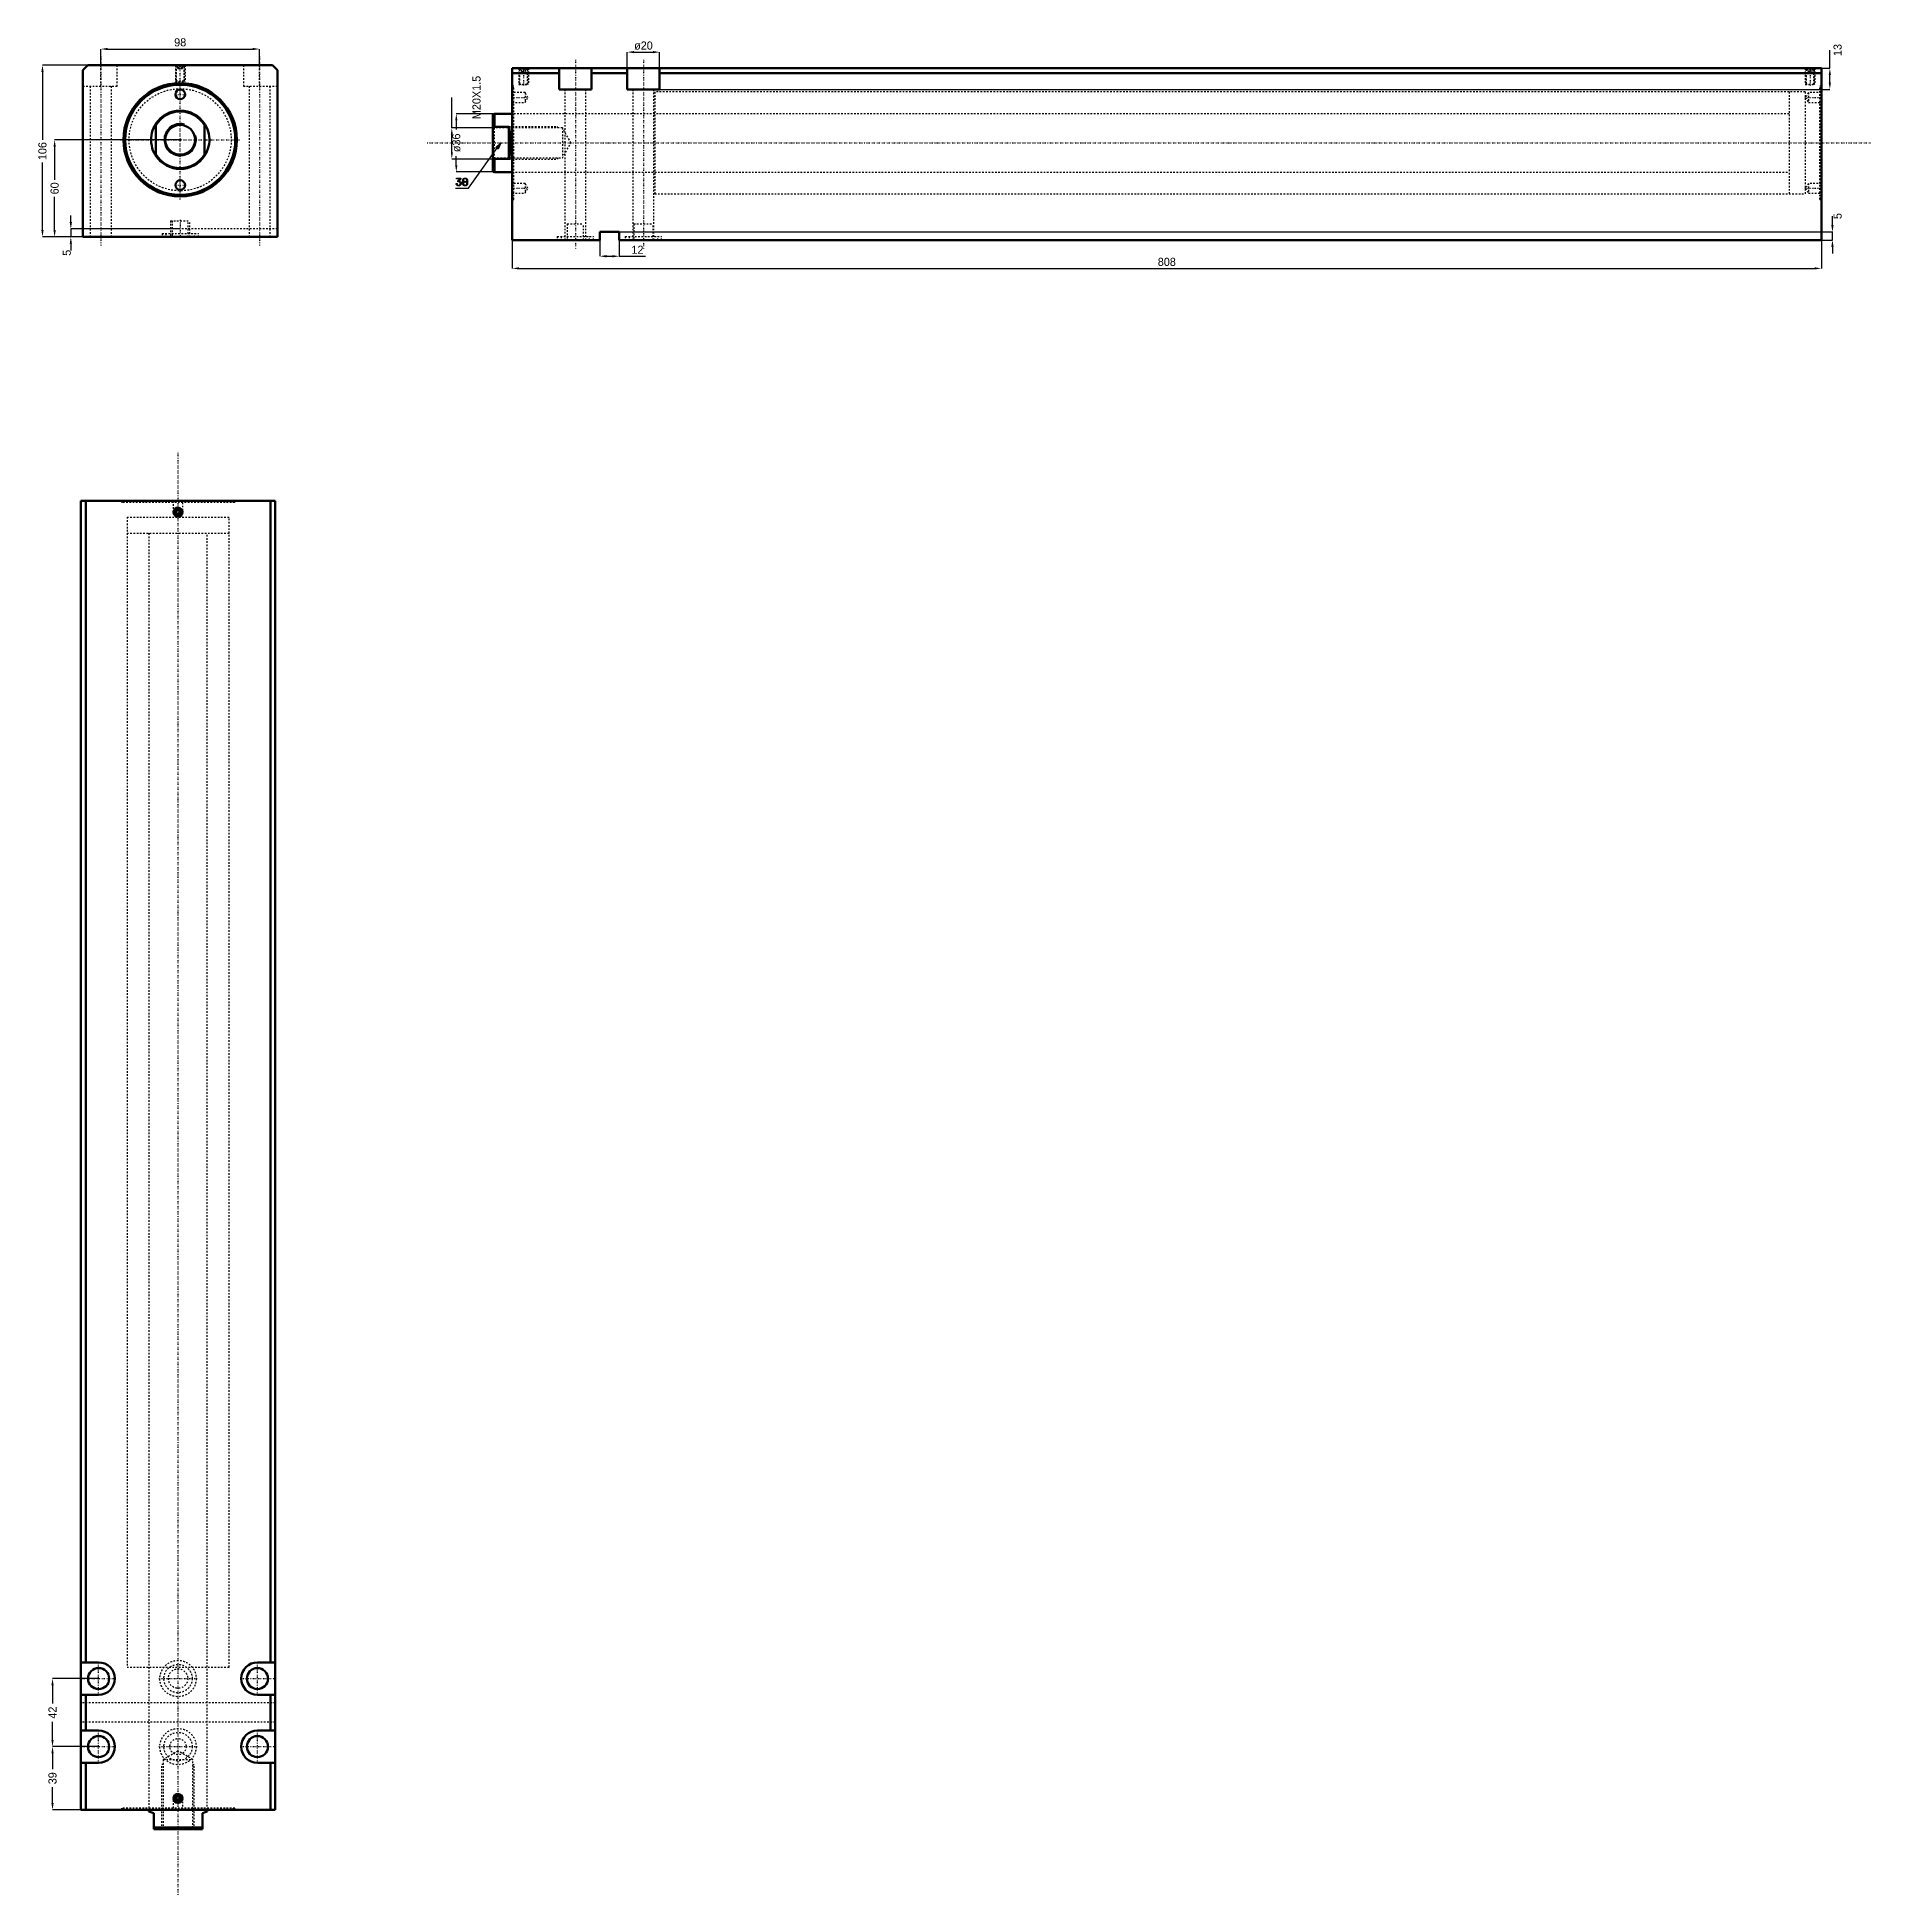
# Model space of a CAD drawing. Header units: millimetres. Extents: x -88 to 1043, y -1083 to 63.
import ezdxf

# ---------------------------------------------------------------- set-up
doc = ezdxf.new("R2010")
doc.units = ezdxf.units.MM
doc.linetypes.add('Center', pattern=[1.5, 0.45, -0.5, 0.05, -0.5])
doc.linetypes.add('Dashed', pattern=[2, 1, -1])
for name, color, linetype, lineweight in [('2d ConnectionPoints', 7, 'Continuous', 50), ('AM_0', 7, 'Continuous', 50), ('AM_5', 3, 'Continuous', 25), ('AM_7', 7, 'Center', 25), ('AM_9', 6, 'Dashed', 25)]:
    doc.layers.add(name, color=color, linetype=linetype, lineweight=lineweight)
doc.dimstyles.new('ISO-25', dxfattribs={"dimtxt": 2.5, "dimasz": 2.5, "dimexe": 1.25, "dimexo": 0.625, "dimtad": 1, "dimtxsty": 'Standard', "dimcen": 2.5, "dimadec": 0, "dimazin": 0, "dimtfac": 1, "dimtmove": 0, "dimatfit": 3, "dimfxl": 0, "dimarcsym": 0})

# ---------------------------------------------------------------- blocks, each defined once
blk = doc.blocks.new('1_JECX_MF_INLA_63_700_0_rod__0_in_JECX_MF_160_INLA_63_700_0__0')
at = {"layer": 'AM_0'}
for p, q in [((-15, -9.9), (-15, 9.9)), ((15, 9.9), (15, -9.9))]:
    blk.add_line(p, q, dxfattribs=at)
for points in [[(-15, 9.9), (-15.8, 8.6), (-16.5, 7.2), (-17.1, 5.7), (-17.5, 4.2), (-17.8, 2.7), (-18, 1.1), (-18, -0.5), (-17.9, -2), (-17.6, -3.6), (-17.3, -5.1), (-16.8, -6.6), (-16.1, -8), (-15.4, -9.4), (-15, -9.9)], [(15, -9.9), (15.8, -8.6), (16.5, -7.2), (17.1, -5.7), (17.5, -4.2), (17.8, -2.7), (18, -1.1), (18, 0.5), (17.9, 2), (17.6, 3.6), (17.3, 5.1), (16.8, 6.6), (16.1, 8), (15.4, 9.4), (15, 9.9)]]:
    blk.add_lwpolyline(points, dxfattribs=at)
blk.add_circle((0, 0), 9.19, dxfattribs=at)
for radius, start, end in [(18, 33.5573, 146.4427), (17.5, 31.0027, 148.9973), (17.5, 211.0027, 328.9973), (18, 213.5573, 326.4427)]:
    blk.add_arc((0, 0), radius, start, end, dxfattribs=at)
at = {"layer": 'AM_5'}
blk.add_arc((0, 0), 10, 75, 15, dxfattribs=at)
blk = doc.blocks.new('2_JECX_MF_EXLA_63_700_0_body__0_in_JECX_MF_160_INLA_63_700_0__0')
at = {"layer": 'AM_0'}
for p, q in [((-57, 46), (-60, 43)), ((57, 46), (-57, 46)), ((60, 43), (57, 46)), ((-60, 43), (-60, -60)), ((60, -60), (60, 43)), ((-60, -60), (60, -60))]:
    blk.add_line(p, q, dxfattribs=at)
for centre, radius in [((0, 0), 35), ((0, 0), 34), ((0, 28), 3), ((0, -28), 3)]:
    blk.add_circle(centre, radius, dxfattribs=at)
at = {"layer": 'AM_5', "linetype": 'Dashed'}
for p, q in [((-3, 46), (-3, 36)), ((3, 46), (3, 36))]:
    blk.add_line(p, q, dxfattribs=at)
at = {"layer": 'AM_7'}
for p, q in [((-49, 51.3), (-49, -65.3)), ((0, -36.8), (0, 46.5)), ((49, 51.3), (49, -65.3)), ((-3.1, 28), (3.1, 28)), ((-36.8, 0), (36.8, 0)), ((-3.1, -28), (3.1, -28)), ((0, -49.5), (0, -60.5))]:
    blk.add_line(p, q, dxfattribs=at)
at = {"layer": 'AM_9'}
for p, q in [((-49, 33), (-49, 46)), ((-39, 33), (-39, 46)), ((-3, 46), (-2.7, 45.7)), ((-1.9, 46), (-2.4, 45.5)), ((-1.4, 44), (-1.4, 46)), ((-0.7, 44), (-0.7, 46)), ((0.7, 44), (0.7, 46)), ((1.4, 44), (1.4, 46)), ((2.4, 45.5), (1.9, 46)), ((2.7, 45.7), (3, 46)), ((39, 46), (39, 33)), ((49, 33), (49, 46)), ((-2.7, 36.3), (-3, 36)), ((-3, 36), (3, 36)), ((-2.7, 45.7), (-2.7, 36.3)), ((-2.7, 45.7), (2.7, 45.7)), ((-2.7, 36.3), (2.7, 36.3)), ((-2.4, 45.5), (2.4, 45.5)), ((-2.4, 45.5), (-2.4, 36)), ((-1.4, 44), (1.4, 44)), ((2.4, 36), (2.4, 45.5)), ((2.7, 36.3), (2.7, 45.7)), ((3, 36), (2.7, 36.3)), ((-60, 33), (-39, 33)), ((-55.5, 33), (-55.5, -60)), ((-42.5, -60), (-42.5, 33)), ((39, 33), (60, 33)), ((42.5, 33), (42.5, -60)), ((55.5, -60), (55.5, 33)), ((60, -55), (-60, -55)), ((-6, -50), (6, -50)), ((-6, -50), (-6, -60)), ((-5, -50), (-5, -60)), ((5, -60), (5, -50)), ((6, -60), (6, -50)), ((-11.2, -57.9), (11.2, -57.9)), ((-11.2, -57.9), (-11.2, -60)), ((-8.8, -57.9), (-8.8, -60)), ((8.8, -60), (8.8, -57.9)), ((11.2, -60), (11.2, -57.9))]:
    blk.add_line(p, q, dxfattribs=at)
blk.add_circle((0, 0), 31.5, dxfattribs=at)
blk = doc.blocks.new('*D3')
at = {"layer": 'AM_5', "color": 0, "lineweight": -2}
for p, q in [((-49, 46), (-49, 56)), ((-44.8, 56), (44.8, 56)), ((49, 46), (49, 56))]:
    blk.add_line(p, q, dxfattribs=at)
at = {"layer": 'AM_5', "color": 0}
for points in [[(-44.8, 56.7), (-44.8, 55.3), (-49, 56)], [(44.8, 55.3), (44.8, 56.7), (49, 56)]]:
    blk.add_solid(points, dxfattribs=at)
at = {"layer": 'Defpoints', "color": 0}
for p in [(-49, 46), (49, 56), (49, 46)]:
    blk.add_point(p, dxfattribs=at)
at = {"layer": 'AM_5', "color": 0, "insert": (0, 60.1), "char_height": 5, "attachment_point": 5}
blk.add_mtext('98', dxfattribs=at)
blk = doc.blocks.new('*D4')
at = {"layer": 'AM_5', "color": 0, "lineweight": -2}
for p, q in [((-57, 46), (-85, 46)), ((-85, 41.8), (-85, 0)), ((-85, -55.8), (-85, -14)), ((-60, -60), (-85, -60))]:
    blk.add_line(p, q, dxfattribs=at)
at = {"layer": 'AM_5', "color": 0}
for points in [[(-84.3, 41.8), (-85.7, 41.8), (-85, 46)], [(-85.7, -55.8), (-84.3, -55.8), (-85, -60)]]:
    blk.add_solid(points, dxfattribs=at)
at = {"layer": 'Defpoints', "color": 0}
for p in [(-57, 46), (-85, -60), (-60, -60)]:
    blk.add_point(p, dxfattribs=at)
at = {"layer": 'AM_5', "color": 0, "insert": (-85, -7), "char_height": 5, "attachment_point": 5, "rotation": 90}
blk.add_mtext('106', dxfattribs=at)
blk = doc.blocks.new('*D5')
at = {"layer": 'AM_5', "color": 0, "lineweight": -2}
for p, q in [((0, 0), (-77.5, 0)), ((-77.5, -4.2), (-77.5, -24.7)), ((-77.5, -55.8), (-77.5, -35.3)), ((-60, -60), (-77.5, -60))]:
    blk.add_line(p, q, dxfattribs=at)
at = {"layer": 'AM_5', "color": 0}
for points in [[(-76.8, -4.2), (-78.2, -4.2), (-77.5, 0)], [(-78.2, -55.8), (-76.8, -55.8), (-77.5, -60)]]:
    blk.add_solid(points, dxfattribs=at)
at = {"layer": 'Defpoints', "color": 0}
for p in [(0, 0), (-77.5, -60), (-60, -60)]:
    blk.add_point(p, dxfattribs=at)
at = {"layer": 'AM_5', "color": 0, "insert": (-77.5, -30), "char_height": 5, "attachment_point": 5, "rotation": 90}
blk.add_mtext('60', dxfattribs=at)
blk = doc.blocks.new('*D6')
at = {"layer": 'AM_5', "color": 0, "lineweight": -2}
for p, q in [((-67.5, -50.8), (-67.5, -46.7)), ((0, -55), (-67.5, -55)), ((-67.5, -55), (-67.5, -60)), ((-60, -60), (-67.5, -60)), ((-67.5, -64.2), (-67.5, -68.3))]:
    blk.add_line(p, q, dxfattribs=at)
at = {"layer": 'AM_5', "color": 0}
for points in [[(-68.2, -50.8), (-66.8, -50.8), (-67.5, -55)], [(-66.8, -64.2), (-68.2, -64.2), (-67.5, -60)]]:
    blk.add_solid(points, dxfattribs=at)
at = {"layer": 'Defpoints', "color": 0}
for p in [(0, -55), (-67.5, -60), (-60, -60)]:
    blk.add_point(p, dxfattribs=at)
at = {"layer": 'AM_5', "color": 0, "insert": (-70, -69.8), "char_height": 5, "attachment_point": 5, "rotation": 90}
blk.add_mtext('5', dxfattribs=at)
blk = doc.blocks.new('1_JECX_MF_INLA_63_700_0_rod__0_in_JECX_MF_160_INLA_63_700_0__4')
at = {"layer": 'AM_0'}
for p, q in [((-18, 0), (-18, -1)), ((18, -1), (18, 0)), ((-15, -2), (-18, -1)), ((-15, -12), (-15, -2)), ((-15, -11), (15, -11)), ((18, -1), (15, -2)), ((15, -2), (15, -12)), ((-15, -12), (15, -12))]:
    blk.add_line(p, q, dxfattribs=at)
at = {"layer": 'AM_5', "linetype": 'Dashed'}
for p, q in [((-10, -12), (-10, 28)), ((-9.2, 28), (-10, 28)), ((9.2, 28), (10, 28)), ((10, -12), (10, 28))]:
    blk.add_line(p, q, dxfattribs=at)
at = {"layer": 'AM_7'}
blk.add_line((0, -52.5), (0, 838.5), dxfattribs=at)
at = {"layer": 'AM_9'}
for p, q in [((-31.5, 798), (31.5, 798)), ((-31.5, 798), (-31.5, 788)), ((31.5, 788), (31.5, 798)), ((-31.5, 788), (31.5, 788)), ((-18, 788), (-18, 0)), ((18, 0), (18, 788)), ((0, 36.3), (-9.2, 31)), ((9.2, 31), (0, 36.3)), ((-9.2, 31), (9.2, 31)), ((-9.2, 31), (-9.2, -11.2)), ((9.2, -11.2), (9.2, 31)), ((-9.2, -11.2), (-10, -12)), ((-9.2, -11.2), (9.2, -11.2)), ((10, -12), (9.2, -11.2))]:
    blk.add_line(p, q, dxfattribs=at)
blk = doc.blocks.new('2_JECX_MF_EXLA_63_700_0_body__0_in_JECX_MF_160_INLA_63_700_0__4')
at = {"layer": 'AM_0'}
for p, q in [((60, 808), (-60, 808)), ((-60, 808), (-60, 0)), ((-57, 808), (-57, 91)), ((57, 808), (57, 91)), ((60, 808), (60, 0)), ((-0.7, 802.2), (-1.4, 801)), ((-1.4, 801), (-0.7, 799.8)), ((0.7, 802.2), (-0.7, 802.2)), ((-0.7, 799.8), (0.7, 799.8)), ((1.4, 801), (0.7, 802.2)), ((0.7, 799.8), (1.4, 801)), ((-49, 91), (-60, 91)), ((60, 91), (49, 91)), ((-60, 71), (-49, 71)), ((-57, 71), (-57, 49)), ((49, 71), (60, 71)), ((57, 71), (57, 49)), ((-49, 49), (-60, 49)), ((60, 49), (49, 49)), ((-60, 29), (-49, 29)), ((-57, 29), (-57, 0)), ((49, 29), (60, 29)), ((57, 29), (57, 0)), ((60, 0), (-60, 0)), ((-0.7, 8.3), (-1.4, 7)), ((-1.4, 7), (-0.7, 5.8)), ((0.7, 8.3), (-0.7, 8.3)), ((-0.7, 5.8), (0.7, 5.8)), ((1.4, 7), (0.7, 8.3)), ((0.7, 5.8), (1.4, 7))]:
    blk.add_line(p, q, dxfattribs=at)
for centre, radius in [((0, 801), 2.73), ((0, 801), 2.4), ((0, 801), 1.9), ((-49, 81), 6.5), ((49, 81), 6.5), ((-49, 39), 6.5), ((49, 39), 6.5), ((0, 7), 2.73), ((0, 7), 2.4), ((0, 7), 1.9)]:
    blk.add_circle(centre, radius, dxfattribs=at)
for centre, start, end in [((-49, 81), 270, 90), ((49, 81), 90, 270), ((-49, 39), 270, 90), ((49, 39), 90, 270)]:
    blk.add_arc(centre, 10, start, end, dxfattribs=at)
at = {"layer": 'AM_5'}
for centre in [(0, 801), (0, 7)]:
    blk.add_arc(centre, 3, 75, 15, dxfattribs=at)
at = {"layer": 'AM_7'}
for p, q in [((-3.2, 801), (3.1, 801)), ((-59.5, 81), (-38.5, 81)), ((-49, 70.5), (-49, 91.5)), ((-11.8, 81), (11.8, 81)), ((38.5, 81), (59.5, 81)), ((49, 70.5), (49, 91.5)), ((-49, 28.5), (-49, 49.5)), ((49, 28.5), (49, 49.5)), ((-59.5, 39), (-38.5, 39)), ((-11.8, 39), (11.8, 39)), ((38.5, 39), (59.5, 39)), ((-3.2, 7), (3.1, 7))]:
    blk.add_line(p, q, dxfattribs=at)
at = {"layer": 'AM_9'}
for p, q in [((-35, 808), (-35, 807)), ((35, 807), (-35, 807)), ((-34, 808), (-34, 807)), ((-3, 808), (-3, 800)), ((3, 800), (3, 808)), ((34, 807), (34, 808)), ((35, 807), (35, 808)), ((-31.5, 798), (31.5, 798)), ((-31.5, 798), (-31.5, 88)), ((-3, 800), (0, 798.3)), ((-3, 800), (3, 800)), ((0, 798.3), (3, 800)), ((31.5, 88), (31.5, 798)), ((-31.5, 88), (31.5, 88)), ((-18, 88), (-18, 0)), ((18, 0), (18, 88)), ((60, 66), (-60, 66)), ((60, 54), (-60, 54)), ((35, 1), (-35, 1)), ((-35, 1), (-35, 0)), ((-34, 1), (-34, 0)), ((0, 9.7), (-3, 8)), ((-3, 8), (3, 8)), ((-3, 8), (-3, 0)), ((3, 8), (0, 9.7)), ((3, 0), (3, 8)), ((34, 0), (34, 1)), ((35, 0), (35, 1))]:
    blk.add_line(p, q, dxfattribs=at)
for centre, radius in [((0, 81), 11.2), ((0, 81), 8.75), ((0, 81), 6), ((0, 39), 11.2), ((0, 39), 8.75), ((0, 39), 5)]:
    blk.add_circle(centre, radius, dxfattribs=at)
blk = doc.blocks.new('*D12')
at = {"layer": 'AM_5', "color": 0, "lineweight": -2}
for p, q in [((-50.3, -949.9), (-78.8, -949.9)), ((-78.8, -954), (-78.8, -965.2)), ((-78.8, -987.7), (-78.8, -976.5)), ((-50.3, -991.9), (-78.8, -991.9))]:
    blk.add_line(p, q, dxfattribs=at)
at = {"layer": 'AM_5', "color": 0}
for points in [[(-79.5, -954), (-78.1, -954), (-78.8, -949.9)], [(-79.5, -987.7), (-78.1, -987.7), (-78.8, -991.9)]]:
    blk.add_solid(points, dxfattribs=at)
at = {"layer": 'Defpoints', "color": 0}
for p in [(-78.8, -949.9), (-50.3, -949.9), (-50.3, -991.9)]:
    blk.add_point(p, dxfattribs=at)
at = {"layer": 'AM_5', "color": 0, "insert": (-78.8, -970.9), "char_height": 5, "attachment_point": 5, "rotation": 90}
blk.add_mtext('42', dxfattribs=at)
blk = doc.blocks.new('*D13')
at = {"layer": 'AM_5', "color": 0, "lineweight": -2}
for p, q in [((-50.3, -991.9), (-78.8, -991.9)), ((-78.8, -996), (-78.8, -1005.7)), ((-78.8, -1026.7), (-78.8, -1017)), ((-61.3, -1030.9), (-78.8, -1030.9))]:
    blk.add_line(p, q, dxfattribs=at)
at = {"layer": 'AM_5', "color": 0}
for points in [[(-79.5, -996), (-78.1, -996), (-78.8, -991.9)], [(-79.5, -1026.7), (-78.1, -1026.7), (-78.8, -1030.9)]]:
    blk.add_solid(points, dxfattribs=at)
at = {"layer": 'Defpoints', "color": 0}
for p in [(-50.3, -991.9), (-78.8, -1030.9), (-61.3, -1030.9)]:
    blk.add_point(p, dxfattribs=at)
at = {"layer": 'AM_5', "color": 0, "insert": (-78.8, -1011.4), "char_height": 5, "attachment_point": 5, "rotation": 90}
blk.add_mtext('39', dxfattribs=at)
blk = doc.blocks.new('1_JECX_MF_INLA_63_700_0_rod__0_in_JECX_MF_160_INLA_63_700_0__2')
at = {"layer": 'AM_0'}
for p, q in [((-11, 18), (-12, 17.5)), ((-12, 17.5), (-12, -17.5)), ((0, 18), (-11, 18)), ((-11, 18), (-11, 9.9)), ((-11, 9.9), (-12, 9)), ((-2, 9.9), (-11, 9.9)), ((-2, 9.9), (-2, -9.9)), ((-12, -9), (-11, -9.9)), ((-11, -9.9), (-2, -9.9)), ((-11, -9.9), (-11, -18)), ((-12, -17.5), (-11, -18)), ((-11, -18), (0, -18))]:
    blk.add_line(p, q, dxfattribs=at)
blk.add_lwpolyline([(-2, -9.9), (-1.7, -8.6), (-1.5, -7.2), (-1.3, -5.7), (-1.2, -4.2), (-1.1, -2.7), (-1, -1.1), (-1, 0.5), (-1.1, 2), (-1.1, 3.6), (-1.3, 5.1), (-1.4, 6.6), (-1.6, 8), (-1.9, 9.4), (-2, 9.9)], dxfattribs=at)
at = {"layer": 'AM_5', "linetype": 'Dashed'}
for p, q in [((-12, 10), (28, 10)), ((28, 9.2), (28, 10)), ((-12, -10), (28, -10)), ((28, -9.2), (28, -10))]:
    blk.add_line(p, q, dxfattribs=at)
at = {"layer": 'AM_7'}
blk.add_line((-52.5, 0), (838.5, 0), dxfattribs=at)
at = {"layer": 'AM_9'}
for p, q in [((798, 31.5), (788, 31.5)), ((788, 31.5), (788, -31.5)), ((798, 31.5), (798, -31.5)), ((788, 18), (0, 18)), ((-11.2, 9.2), (-12, 10)), ((31, 9.2), (-11.2, 9.2)), ((-11.2, 9.2), (-11.2, -9.2)), ((36.3, 0), (31, 9.2)), ((31, 9.2), (31, -9.2)), ((31, -9.2), (36.3, 0)), ((-12, -10), (-11.2, -9.2)), ((-11.2, -9.2), (31, -9.2)), ((0, -18), (788, -18)), ((788, -31.5), (798, -31.5))]:
    blk.add_line(p, q, dxfattribs=at)
blk = doc.blocks.new('2_JECX_MF_EXLA_63_700_0_body__0_in_JECX_MF_160_INLA_63_700_0__2')
at = {"layer": 'AM_0'}
for p, q in [((0, -60), (0, 46)), ((808, 46), (0, 46)), ((29, 33), (29, 46)), ((49, 33), (49, 46)), ((71, 33), (71, 46)), ((91, 33), (91, 46)), ((808, -60), (808, 46)), ((29, 43), (0, 43)), ((71, 43), (49, 43)), ((808, 43), (91, 43)), ((29, 33), (49, 33)), ((71, 33), (91, 33)), ((66, -55), (54, -55)), ((54, -55), (54, -60)), ((66, -60), (66, -55)), ((54, -60), (0, -60)), ((808, -60), (66, -60))]:
    blk.add_line(p, q, dxfattribs=at)
at = {"layer": 'AM_5', "linetype": 'Dashed'}
for p, q in [((4, 46), (4, 36)), ((10, 46), (10, 36)), ((798, 46), (798, 36)), ((804, 46), (804, 36))]:
    blk.add_line(p, q, dxfattribs=at)
at = {"layer": 'AM_7'}
for p, q in [((7, 46.5), (7, 35.5)), ((39, 51.3), (39, -65.3)), ((81, 51.3), (81, -65.3)), ((801, 46.5), (801, 35.5)), ((-0.5, 28), (10.2, 28)), ((797.8, 28), (808.5, 28)), ((-0.5, -28), (10.2, -28)), ((797.8, -28), (808.5, -28))]:
    blk.add_line(p, q, dxfattribs=at)
at = {"layer": 'AM_9'}
for p, q in [((4, 46), (4.3, 45.7)), ((5.1, 46), (4.6, 45.5)), ((5.8, 44), (5.8, 46)), ((7, 44), (7, 46)), ((8.2, 44), (8.2, 46)), ((9.4, 45.5), (8.9, 46)), ((9.7, 45.7), (10, 46)), ((798, 46), (798.3, 45.7)), ((799.1, 46), (798.6, 45.5)), ((799.8, 44), (799.8, 46)), ((801, 44), (801, 46)), ((802.2, 44), (802.2, 46)), ((803.4, 45.5), (802.9, 46)), ((803.7, 45.7), (804, 46)), ((1, 35), (0, 35)), ((1, -35), (1, 35)), ((4.3, 36.3), (4, 36)), ((4, 36), (10, 36)), ((4.3, 45.7), (4.3, 36.3)), ((4.3, 45.7), (9.7, 45.7)), ((4.3, 36.3), (9.7, 36.3)), ((4.6, 45.5), (9.4, 45.5)), ((4.6, 45.5), (4.6, 36)), ((5.8, 44), (8.2, 44)), ((9.4, 36), (9.4, 45.5)), ((9.7, 36.3), (9.7, 45.7)), ((10, 36), (9.7, 36.3)), ((798.3, 36.3), (798, 36)), ((798, 36), (804, 36)), ((798.3, 45.7), (798.3, 36.3)), ((798.3, 45.7), (803.7, 45.7)), ((798.3, 36.3), (803.7, 36.3)), ((798.6, 45.5), (803.4, 45.5)), ((798.6, 45.5), (798.6, 36)), ((799.8, 44), (802.2, 44)), ((803.4, 36), (803.4, 45.5)), ((803.7, 36.3), (803.7, 45.7)), ((804, 36), (803.7, 36.3)), ((807, -35), (807, 35)), ((808, 35), (807, 35)), ((1, 34), (0, 34)), ((8, 31), (0, 31)), ((0, 25), (8, 25)), ((9.7, 28), (8, 31)), ((8, 31), (8, 25)), ((8, 25), (9.7, 28)), ((32.5, 33), (32.5, -60)), ((45.5, -60), (45.5, 33)), ((74.5, 33), (74.5, -60)), ((87.5, -60), (87.5, 33)), ((798, 31.5), (88, 31.5)), ((88, 31.5), (88, -31.5)), ((798, 31.5), (798, -31.5)), ((800, 31), (798.3, 28)), ((798.3, 28), (800, 25)), ((808, 31), (800, 31)), ((800, 31), (800, 25)), ((800, 25), (808, 25)), ((808, 34), (807, 34)), ((88, 18), (0, 18)), ((0, -18), (88, -18)), ((8, -25), (0, -25)), ((0, -31), (8, -31)), ((0, -34), (1, -34)), ((9.7, -28), (8, -25)), ((8, -25), (8, -31)), ((8, -31), (9.7, -28)), ((88, -31.5), (798, -31.5)), ((800, -25), (798.3, -28)), ((798.3, -28), (800, -31)), ((808, -25), (800, -25)), ((800, -25), (800, -31)), ((800, -31), (808, -31)), ((807, -34), (808, -34)), ((0, -35), (1, -35)), ((807, -35), (808, -35)), ((34, -50), (44, -50)), ((34, -50), (34, -60)), ((44, -60), (44, -50)), ((75, -50), (87, -50)), ((75, -50), (75, -60)), ((87, -60), (87, -50)), ((27.8, -57.9), (50.2, -57.9)), ((27.8, -57.9), (27.8, -60)), ((30.2, -57.9), (30.2, -60)), ((47.8, -60), (47.8, -57.9)), ((50.2, -60), (50.2, -57.9)), ((69.8, -57.9), (92.2, -57.9)), ((69.8, -57.9), (69.8, -60)), ((72.2, -57.9), (72.2, -60)), ((89.8, -60), (89.8, -57.9)), ((92.2, -60), (92.2, -57.9))]:
    blk.add_line(p, q, dxfattribs=at)
blk = doc.blocks.new('*D24')
at = {"layer": 'AM_5', "color": 0, "lineweight": -2}
for p, q in [((275.9, 44.1), (275.9, 54.1)), ((280.1, 54.1), (291.7, 54.1)), ((295.9, 44.1), (295.9, 54.1))]:
    blk.add_line(p, q, dxfattribs=at)
at = {"layer": 'AM_5', "color": 0}
for points in [[(280.1, 54.8), (280.1, 53.4), (275.9, 54.1)], [(291.7, 54.8), (291.7, 53.4), (295.9, 54.1)]]:
    blk.add_solid(points, dxfattribs=at)
at = {"layer": 'Defpoints', "color": 0}
for p in [(295.9, 54.1), (275.9, 44.1), (295.9, 44.1)]:
    blk.add_point(p, dxfattribs=at)
at = {"layer": 'AM_5', "color": 0, "insert": (285.9, 58.1), "char_height": 5, "attachment_point": 5}
blk.add_mtext('ø20', dxfattribs=at)
blk = doc.blocks.new('*D25')
at = {"layer": 'AM_5', "color": 0, "lineweight": -2}
for p, q in [((1018.1, 44.1), (1018.1, 55.4)), ((295.9, 44.1), (1018.1, 44.1)), ((1018.1, 35.3), (1018.1, 39.9)), ((295.9, 31.1), (1018.1, 31.1))]:
    blk.add_line(p, q, dxfattribs=at)
at = {"layer": 'AM_5', "color": 0}
for points in [[(1017.4, 39.9), (1018.8, 39.9), (1018.1, 44.1)], [(1017.4, 35.3), (1018.8, 35.3), (1018.1, 31.1)]]:
    blk.add_solid(points, dxfattribs=at)
at = {"layer": 'Defpoints', "color": 0}
for p in [(295.9, 44.1), (1018.1, 44.1), (295.9, 31.1)]:
    blk.add_point(p, dxfattribs=at)
at = {"layer": 'AM_5', "color": 0, "insert": (1022.9, 55.4), "char_height": 5, "attachment_point": 5, "rotation": 90}
blk.add_mtext('13', dxfattribs=at)
blk = doc.blocks.new('*D26')
at = {"layer": 'AM_5', "color": 0, "lineweight": -2}
for p, q in [((204.9, -61.9), (204.9, -79.4)), ((1012.9, -61.9), (1012.9, -79.4)), ((209.1, -79.4), (1008.7, -79.4))]:
    blk.add_line(p, q, dxfattribs=at)
at = {"layer": 'AM_5', "color": 0}
for points in [[(209.1, -78.7), (209.1, -80.1), (204.9, -79.4)], [(1008.7, -78.7), (1008.7, -80.1), (1012.9, -79.4)]]:
    blk.add_solid(points, dxfattribs=at)
at = {"layer": 'Defpoints', "color": 0}
for p in [(204.9, -61.9), (1012.9, -61.9), (1012.9, -79.4)]:
    blk.add_point(p, dxfattribs=at)
at = {"layer": 'AM_5', "color": 0, "insert": (608.9, -75.4), "char_height": 5, "attachment_point": 5}
blk.add_mtext('808', dxfattribs=at)
blk = doc.blocks.new('*D27')
at = {"layer": 'AM_5', "color": 0, "lineweight": -2}
for p, q in [((193.9, 16.1), (170.4, 16.1)), ((170.4, 11.9), (170.4, 6.3)), ((170.4, -15.7), (170.4, -10.1)), ((193.9, -19.9), (170.4, -19.9))]:
    blk.add_line(p, q, dxfattribs=at)
at = {"layer": 'AM_5', "color": 0}
for points in [[(169.7, 11.9), (171.1, 11.9), (170.4, 16.1)], [(169.7, -15.7), (171.1, -15.7), (170.4, -19.9)]]:
    blk.add_solid(points, dxfattribs=at)
at = {"layer": 'Defpoints', "color": 0}
for p in [(170.4, 16.1), (193.9, 16.1), (193.9, -19.9)]:
    blk.add_point(p, dxfattribs=at)
at = {"layer": 'AM_5', "color": 0, "insert": (170.4, -1.9), "char_height": 5, "attachment_point": 5, "rotation": 90}
blk.add_mtext('ø36', dxfattribs=at)
blk = doc.blocks.new('*D28')
at = {"layer": 'AM_5', "color": 0, "lineweight": -2}
for p, q in [((258.9, -56.9), (258.9, -71.9)), ((270.9, -61.9), (270.9, -71.9)), ((263.1, -71.9), (266.7, -71.9)), ((270.9, -71.9), (287.1, -71.9))]:
    blk.add_line(p, q, dxfattribs=at)
at = {"layer": 'AM_5', "color": 0}
for points in [[(263.1, -71.2), (263.1, -72.6), (258.9, -71.9)], [(266.7, -71.2), (266.7, -72.6), (270.9, -71.9)]]:
    blk.add_solid(points, dxfattribs=at)
at = {"layer": 'Defpoints', "color": 0}
for p in [(258.9, -56.9), (270.9, -61.9), (270.9, -71.9)]:
    blk.add_point(p, dxfattribs=at)
at = {"layer": 'AM_5', "color": 0, "insert": (282.2, -67.9), "char_height": 5, "attachment_point": 5}
blk.add_mtext('12', dxfattribs=at)
blk = doc.blocks.new('*D29')
at = {"layer": 'AM_5', "color": 0, "lineweight": -2}
for p, q in [((258.9, -56.9), (1019.7, -56.9)), ((1019.7, -52.7), (1019.7, -47.1)), ((1019.7, -61.9), (1019.7, -56.9)), ((270.9, -61.9), (1019.7, -61.9)), ((1019.7, -66.1), (1019.7, -70.2))]:
    blk.add_line(p, q, dxfattribs=at)
at = {"layer": 'AM_5', "color": 0}
for points in [[(1019, -52.7), (1020.4, -52.7), (1019.7, -56.9)], [(1019, -66.1), (1020.4, -66.1), (1019.7, -61.9)]]:
    blk.add_solid(points, dxfattribs=at)
at = {"layer": 'Defpoints', "color": 0}
for p in [(258.9, -56.9), (270.9, -61.9), (1019.7, -61.9)]:
    blk.add_point(p, dxfattribs=at)
at = {"layer": 'AM_5', "color": 0, "insert": (1022.9, -47.1), "char_height": 5, "attachment_point": 5, "rotation": 90}
blk.add_mtext('5', dxfattribs=at)
blk = doc.blocks.new('*D30')
at = {"layer": 'AM_5', "color": 0, "lineweight": -2}
for p, q in [((167.6, 7.3), (167.6, 26.1)), ((193.7, 7.3), (167.6, 7.3)), ((167.6, -7.7), (167.6, 3.1)), ((192.9, -11.9), (167.6, -11.9))]:
    blk.add_line(p, q, dxfattribs=at)
at = {"layer": 'AM_5', "color": 0}
for points in [[(167, 3.1), (168.3, 3.1), (167.6, 7.3)], [(167, -7.7), (168.3, -7.7), (167.6, -11.9)]]:
    blk.add_solid(points, dxfattribs=at)
at = {"layer": 'Defpoints', "color": 0}
for p in [(193.7, 7.3), (167.6, -11.9), (192.9, -11.9)]:
    blk.add_point(p, dxfattribs=at)
at = {"layer": 'AM_5', "color": 0, "insert": (182.9, 26.1), "char_height": 5, "attachment_point": 5, "rotation": 90}
blk.add_mtext('M20X1.5', dxfattribs=at)

msp = doc.modelspace()

# ---------------------------------------------------------------- linework, layer by layer
at = {"layer": '2d ConnectionPoints'}
for p in [(0, 0), (204.899, -1.91), (-1.332, -1030.871)]:
    msp.add_point(p, dxfattribs=at)
at = {"layer": 'AM_5'}
for p, q in [((177.899, -29.91), (197.899, -1.91)), ((169.899, -29.91), (177.899, -29.91))]:
    msp.add_line(p, q, dxfattribs=at)
for points in [[(197.899, -1.91), (196.155, -5.785), (194.799, -4.816), (197.899, -1.91)], [(170.832, -27.103), (170.832, -27.103), (170.837, -27.213), (170.866, -27.368), (170.866, -27.368), (170.92, -27.51), (170.97, -27.597), (170.97, -27.597), (171.029, -27.678), (171.131, -27.784), (171.131, -27.784), (171.25, -27.873), (171.339, -27.922), (171.339, -27.922), (171.432, -27.963), (171.577, -28.008), (171.577, -28.008), (171.729, -28.031), (171.833, -28.036), (171.833, -28.036), (171.943, -28.031), (172.103, -28.007), (172.103, -28.007), (172.257, -27.962), (172.356, -27.921), (172.356, -27.921), (172.449, -27.871), (172.575, -27.781), (172.575, -27.781), (172.683, -27.674), (172.746, -27.592), (172.746, -27.592), (172.798, -27.505), (172.855, -27.364), (172.855, -27.364), (172.886, -27.211), (172.892, -27.103), (172.892, -27.103), (172.884, -26.949), (172.841, -26.737), (172.841, -26.737), (172.761, -26.547), (172.687, -26.432), (172.687, -26.432), (172.599, -26.328), (172.445, -26.192), (172.445, -26.192), (172.263, -26.08), (172.127, -26.019), (172.127, -26.019), (171.98, -25.97), (171.747, -25.916), (171.747, -25.916), (171.496, -25.887), (171.319, -25.881), (171.319, -25.426), (172.639, -24.133), (170.435, -24.133), (170.435, -23.697), (173.256, -23.697), (173.256, -24.152), (171.907, -25.485), (171.907, -25.485), (172.202, -25.553), (172.576, -25.7), (172.576, -25.7), (172.871, -25.901), (173.024, -26.065), (173.024, -26.065), (173.145, -26.247), (173.276, -26.545), (173.276, -26.545), (173.347, -26.87), (173.36, -27.103), (173.36, -27.103), (173.351, -27.271), (173.303, -27.506), (173.303, -27.506), (173.214, -27.719), (173.133, -27.849), (173.133, -27.849), (173.036, -27.968), (172.872, -28.124), (172.872, -28.124), (172.684, -28.252), (172.546, -28.322), (172.546, -28.322), (172.401, -28.379), (172.178, -28.441), (172.178, -28.441), (171.949, -28.475), (171.794, -28.481), (171.794, -28.481), (171.642, -28.475), (171.423, -28.442), (171.423, -28.442), (171.212, -28.38), (171.077, -28.324), (171.077, -28.324), (170.949, -28.254), (170.776, -28.127), (170.776, -28.127), (170.627, -27.973), (170.541, -27.854), (170.541, -27.854), (170.468, -27.724), (170.388, -27.51), (170.388, -27.51), (170.346, -27.274), (170.338, -27.103), (170.832, -27.103)], [(175.846, -28.475), (175.846, -28.475), (175.6, -28.463), (175.278, -28.4), (175.278, -28.4), (175.009, -28.283), (174.861, -28.176), (174.861, -28.176), (174.733, -28.047), (174.575, -27.821), (174.575, -27.821), (174.457, -27.555), (174.401, -27.355), (174.401, -27.355), (174.358, -27.135), (174.312, -26.765), (174.312, -26.765), (174.287, -26.345), (174.282, -26.037), (174.282, -26.037), (174.287, -25.737), (174.312, -25.325), (174.312, -25.325), (174.359, -24.961), (174.403, -24.744), (174.403, -24.744), (174.46, -24.546), (174.578, -24.282), (174.578, -24.282), (174.737, -24.057), (174.866, -23.93), (174.866, -23.93), (175.015, -23.823), (175.282, -23.707), (175.282, -23.707), (175.603, -23.644), (175.846, -23.632), (175.846, -23.632), (176.09, -23.644), (176.411, -23.707), (176.411, -23.707), (176.68, -23.823), (176.829, -23.93), (176.829, -23.93), (176.957, -24.057), (177.116, -24.281), (177.116, -24.281), (177.236, -24.545), (177.293, -24.742), (177.293, -24.742), (177.337, -24.959), (177.385, -25.323), (177.385, -25.323), (177.41, -25.736), (177.415, -26.037), (177.415, -26.037), (177.41, -26.34), (177.384, -26.756), (177.384, -26.756), (177.334, -27.126), (177.289, -27.347), (177.289, -27.347), (177.229, -27.549), (177.107, -27.817), (177.107, -27.817), (176.946, -28.045), (176.817, -28.174), (176.817, -28.174), (176.668, -28.282), (176.402, -28.4), (176.402, -28.4), (176.085, -28.463), (175.846, -28.475)], [(175.846, -28.046), (175.846, -28.046), (176.017, -28.035), (176.242, -27.981), (176.242, -27.981), (176.431, -27.879), (176.536, -27.786), (176.536, -27.786), (176.627, -27.675), (176.738, -27.483), (176.738, -27.483), (176.822, -27.259), (176.861, -27.093), (176.861, -27.093), (176.891, -26.913), (176.923, -26.613), (176.923, -26.613), (176.941, -26.279), (176.944, -26.037), (176.944, -26.037), (176.941, -25.781), (176.926, -25.435), (176.926, -25.435), (176.897, -25.134), (176.871, -24.96), (176.871, -24.96), (176.835, -24.802), (176.756, -24.591), (176.756, -24.591), (176.648, -24.411), (176.559, -24.308), (176.559, -24.308), (176.454, -24.222), (176.261, -24.128), (176.261, -24.128), (176.026, -24.077), (175.846, -24.068), (175.846, -24.068), (175.666, -24.077), (175.433, -24.128), (175.433, -24.128), (175.241, -24.222), (175.137, -24.308), (175.137, -24.308), (175.049, -24.411), (174.941, -24.591), (174.941, -24.591), (174.862, -24.802), (174.827, -24.96), (174.827, -24.96), (174.8, -25.134), (174.772, -25.435), (174.772, -25.435), (174.756, -25.781), (174.754, -26.037), (174.754, -26.037), (174.757, -26.281), (174.773, -26.617), (174.773, -26.617), (174.805, -26.917), (174.833, -27.097), (174.833, -27.097), (174.871, -27.262), (174.953, -27.483), (174.953, -27.483), (175.064, -27.675), (175.153, -27.786), (175.153, -27.786), (175.258, -27.879), (175.447, -27.981), (175.447, -27.981), (175.673, -28.035), (175.846, -28.046)], [(175.41, -26.037), (175.846, -25.55), (176.281, -26.037), (175.846, -26.479), (175.41, -26.037)]]:
    msp.add_lwpolyline(points, dxfattribs=at)

# ---------------------------------------------------------------- block references
for name, p in [('2_JECX_MF_EXLA_63_700_0_body__0_in_JECX_MF_160_INLA_63_700_0__0', (0, 0)), ('2_JECX_MF_EXLA_63_700_0_body__0_in_JECX_MF_160_INLA_63_700_0__2', (204.899, -1.91)), ('1_JECX_MF_INLA_63_700_0_rod__0_in_JECX_MF_160_INLA_63_700_0__2', (204.899, -1.91)), ('1_JECX_MF_INLA_63_700_0_rod__0_in_JECX_MF_160_INLA_63_700_0__0', (0, 0)), ('1_JECX_MF_INLA_63_700_0_rod__0_in_JECX_MF_160_INLA_63_700_0__4', (-1.332, -1030.871)), ('2_JECX_MF_EXLA_63_700_0_body__0_in_JECX_MF_160_INLA_63_700_0__4', (-1.332, -1030.871))]:
    msp.add_blockref(name, p)

# ---------------------------------------------------------------- dimensions: what is measured, and where the dimension line sits
for base, p1, p2, text, picture, middle in [((49, 56), (-49, 46), (49, 46), '98', '*D3', (0, 56)), ((295.899, 54.09), (275.899, 44.09), (295.899, 44.09), 'ø20', '*D24', (285.899, 54.09)), ((270.899, -71.91), (258.899, -56.91), (270.899, -61.91), '12', '*D28', (282.232, -71.91)), ((1012.899, -79.41), (204.899, -61.91), (1012.899, -61.91), '808', '*D26', (608.899, -79.41))]:
    dim = msp.add_linear_dim(base=base, p1=p1, p2=p2, text=text, dimstyle='ISO-25', override={"dimtxt": 5, "dimasz": 4.166667, "dimexe": 0, "dimexo": 0, "dimgap": 1.5}, dxfattribs=at)
    dim.commit()
    dim.dimension.update_dxf_attribs({"geometry": picture, "text_midpoint": middle, "dimtype": 160})
for base, p1, p2, text, picture, middle in [((1018.065, 44.09), (295.899, 31.09), (295.899, 44.09), '13', '*D25', (1022.899, 55.424)), ((-85, -60), (-57, 46), (-60, -60), '106', '*D4', (-85, -7)), ((167.649, -11.91), (193.711, 7.278), (192.899, -11.91), 'M20X1.5', '*D30', (182.899, 26.112)), ((170.399, 16.09), (193.899, -19.91), (193.899, 16.09), 'ø36', '*D27', (170.399, -1.91)), ((-77.5, -60), (0, 0), (-60, -60), '60', '*D5', (-77.5, -30)), ((1019.732, -61.91), (258.899, -56.91), (270.899, -61.91), '5', '*D29', (1022.899, -47.076)), ((-67.5, -60), (0, -55), (-60, -60), '5', '*D6', (-70, -69.833)), ((-78.832, -949.871), (-50.332, -991.871), (-50.332, -949.871), '42', '*D12', (-78.832, -970.871)), ((-78.832, -1030.871), (-50.332, -991.871), (-61.332, -1030.871), '39', '*D13', (-78.832, -1011.371))]:
    dim = msp.add_linear_dim(base=base, p1=p1, p2=p2, angle=90, text=text, dimstyle='ISO-25', override={"dimtxt": 5, "dimasz": 4.166667, "dimexe": 0, "dimexo": 0, "dimgap": 1.5}, dxfattribs=at)
    dim.commit()
    dim.dimension.update_dxf_attribs({"geometry": picture, "text_midpoint": middle, "dimtype": 160, "text_rotation": 90})

doc.saveas('drawing.dxf')
